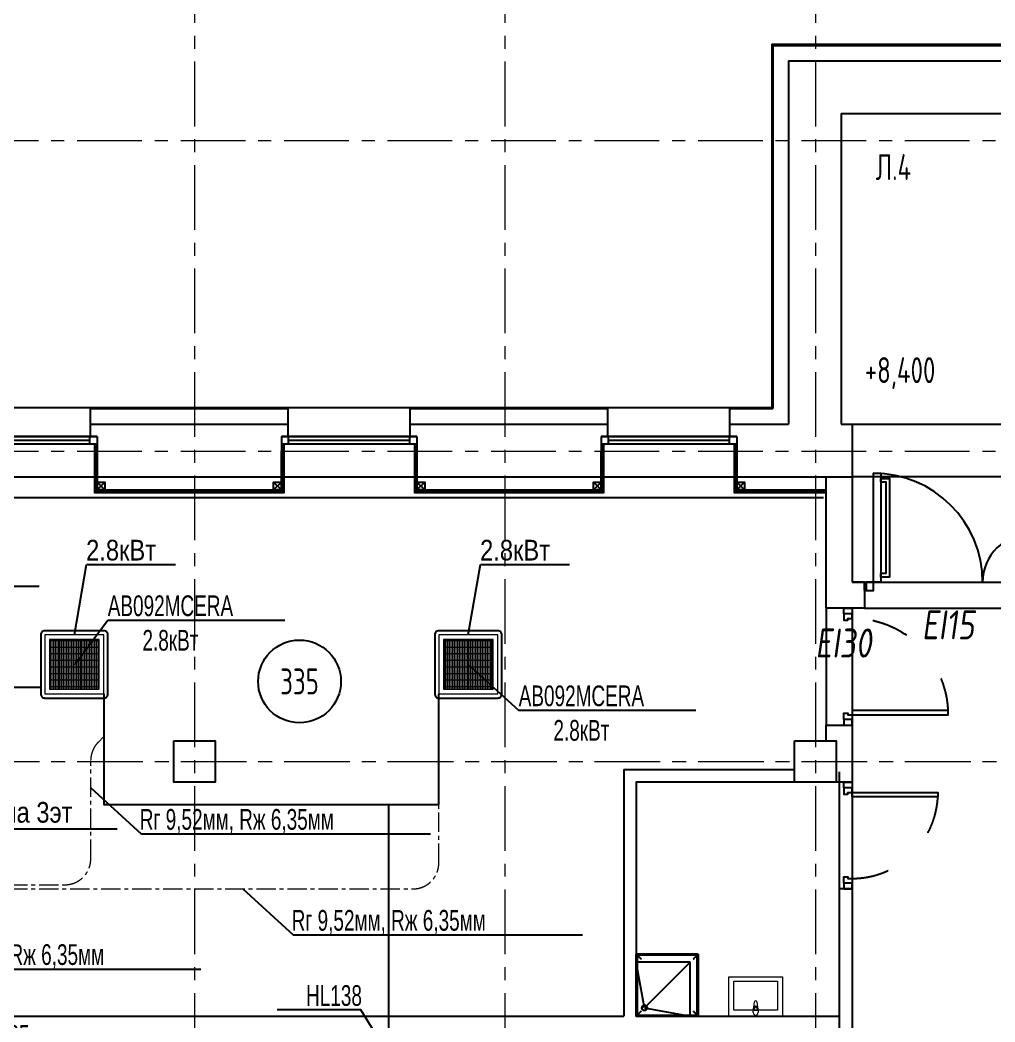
# Model space of a CAD drawing. Header units: millimetres. Extents: x -65527 to 8894748, y -37603 to 223697.
# Drawn here: x -30750 to -21327, y 117239 to 126920 of the extents above; entities that cross this region are included whole.
import ezdxf
from ezdxf import colors
from ezdxf.entities.mleader import LeaderData, LeaderLine
from ezdxf.math import Vec2, Vec3

# ---------------------------------------------------------------- set-up
doc = ezdxf.new("R2010")
doc.units = ezdxf.units.MM
doc.header["$LTSCALE"] = 10
doc.linetypes.add('ACAD_ISO03W100', pattern=[30, 12, -18])
doc.linetypes.add('CENTER', pattern=[2, 1.25, -0.25, 0.25, -0.25])
for name, color, linetype in [('АР_новое окно', 160, 'Continuous'), ('Архитектура', 251, 'Continuous'), ('М_1_фанкойлы', 150, 'Continuous'), ('М_ОВ-ВК', 90, 'Continuous'), ('М_ОВ-вспомогательный', 141, 'Continuous'), ('Экспликация', 251, 'Continuous')]:
    doc.layers.add(name, color=color, linetype=linetype)
for name, color, linetype, lineweight in [('АР_Оси', 142, 'Continuous', 9), ('М_ЗАМЕТКИ', 1, 'Continuous', 13), ('М_фреонопроводы', 10, 'CENTER', 18)]:
    doc.layers.add(name, color=color, linetype=linetype, lineweight=lineweight)
doc.styles.add('ISOCPEUR', font='isocpeur.ttf', dxfattribs={"width": 0.7})
doc.styles.get("Standard").update_dxf_attribs({"font": 'ARIALN.TTF'})
doc.styles.add('Архитект', font='isocpeur.ttf', dxfattribs={"width": 0.8, "oblique": 8})
doc.styles.add('ГОСТ 2.304', font='isocpeur.ttf', dxfattribs={"width": 0.7})

# ---------------------------------------------------------------- blocks, each defined once
blk = doc.blocks.new('*U104')
for points in [[(0, 0), (0, -80), (55, -80), (55, 0), (0, 0)], [(55, -80), (55, 0), (115, 0), (115, -40), (100, -40), (100, -80), (55, -80)], [(1075, -80), (1075, 0), (1015, 0), (1015, -40), (1030, -40), (1030, -80), (1075, -80)], [(1130, 0), (1130, -80), (1075, -80), (1075, 0), (1130, 0)]]:
    blk.add_lwpolyline(points)
blk.add_lwpolyline([(100, -80), (100, -1010), (140, -1010), (140, -80)], close=True)
at = {"linetype": 'ACAD_ISO03W100', "ltscale": 3}
blk.add_arc((100, -80), 930, 270, 0, dxfattribs=at)
blk = doc.blocks.new('*U66')
for points in [[(-55, -80), (-55, 0), (-115, 0), (-115, -40), (-100, -40), (-100, -80), (-55, -80)], [(0, 0), (0, -80), (-55, -80), (-55, 0), (0, 0)], [(-1030, 0), (-1030, -80), (-975, -80), (-975, 0), (-1030, 0)], [(-975, -80), (-975, 0), (-915, 0), (-915, -40), (-930, -40), (-930, -80), (-975, -80)]]:
    blk.add_lwpolyline(points)
blk.add_lwpolyline([(-100, -80), (-100, -910), (-140, -910), (-140, -80)], close=True)
at = {"linetype": 'ACAD_ISO03W100', "ltscale": 3}
blk.add_arc((-100, -80), 830, 180, 270, dxfattribs=at)
blk = doc.blocks.new('*U42')
at = {"layer": 'АР_новое окно', "lineweight": 20}
for p, q in [((0, 1310), (-70, 1310)), ((0, 0), (-70, 0))]:
    blk.add_line(p, q, dxfattribs=at)
at = {"layer": 'АР_новое окно'}
for p, q in [((-70, 1310), (-70, 0)), ((-70, 0), (-70, 1310)), ((0, 1310), (0, 0)), ((0, 1240), (-70, 1240)), ((-35, 1240), (-35, 70)), ((0, 70), (-70, 70))]:
    blk.add_line(p, q, dxfattribs=at)
blk = doc.blocks.new('Из_буфера30949')
for p, q in [((-600, 0), (-600, 600)), ((-600, 600), (0, 600)), ((-590, 590), (-590, 10)), ((-10, 590), (-590, 590)), ((-10, 10), (-10, 590)), ((0, 600), (0, 0)), ((0, 0), (-600, 0)), ((-590, 10), (-10, 10))]:
    blk.add_line(p, q)
for start, end in [(90, 270), (270, 90)]:
    blk.add_arc((-80, 80), 25, start, end)
for points, knots in [([(-550, 550), (-553.5, 553.6), (-558.7, 558.7), (-565.4, 565.3), (-569.3, 569.3), (-572.2, 572.2), (-575.1, 575.1), (-577.7, 577.7), (-580.1, 580.1), (-582.3, 582.3), (-584.7, 584.7), (-587.1, 587.1), (-589.3, 589.3), (-590, 590), (-590, 590)], [0, 0, 0, 0, 0.166667, 0.25, 0.333333, 0.375, 0.416667, 0.5, 0.541667, 0.583333, 0.666667, 0.75, 0.833333, 1, 1, 1, 1]), ([(-50, 550), (-46.4, 553.5), (-41.3, 558.7), (-34.7, 565.4), (-30.7, 569.3), (-27.8, 572.2), (-24.9, 575.1), (-22.3, 577.7), (-19.9, 580.1), (-17.7, 582.3), (-15.3, 584.7), (-12.9, 587.1), (-10.7, 589.3), (-10, 590), (-10, 590)], [0, 0, 0, 0, 0.166667, 0.25, 0.333333, 0.375, 0.416667, 0.5, 0.541667, 0.583333, 0.666667, 0.75, 0.833333, 1, 1, 1, 1]), ([(-550, 50), (-553.6, 46.5), (-558.7, 41.3), (-565.3, 34.6), (-569.3, 30.7), (-572.2, 27.8), (-575.1, 24.9), (-577.7, 22.3), (-580.1, 19.9), (-582.3, 17.7), (-584.7, 15.3), (-587.1, 12.9), (-589.3, 10.7), (-590, 10), (-590, 10)], [0, 0, 0, 0, 0.166667, 0.25, 0.333333, 0.375, 0.416667, 0.5, 0.541667, 0.583333, 0.666667, 0.75, 0.833333, 1, 1, 1, 1]), ([(-10, 10), (-10, 10), (-10.7, 10.7), (-12.9, 12.9), (-15.3, 15.3), (-17.7, 17.7), (-19.9, 19.9), (-22.3, 22.3), (-24.9, 24.9), (-27.8, 27.8), (-30.7, 30.7), (-34.6, 34.7), (-41.3, 41.3), (-46.5, 46.4), (-50, 50)], [-1, -1, -1, -1, -0.833333, -0.75, -0.666667, -0.583333, -0.541667, -0.5, -0.416667, -0.375, -0.333333, -0.25, -0.166667, 0, 0, 0, 0])]:
    blk.add_open_spline(points, degree=3, knots=knots)
blk = doc.blocks.new('Из_буфера27431')
at = {"linetype": 'Continuous', "lineweight": 5}
for p, q in [((-138.5, 11.1), (-85.6, 17.7)), ((-138.5, 11.1), (-85.6, 17.7)), ((-76.1, 21), (-34.1, 25)), ((-76.1, 21), (-34.1, 25)), ((-59, 13.6), (-73.9, 13.6)), ((-59, 13.6), (-73.9, 13.6)), ((-59, -13.6), (-59, 13.6)), ((-59, -13.6), (-59, 13.6)), ((-85.6, -17.7), (-138.5, -11.1)), ((-85.6, -17.7), (-138.5, -11.1)), ((-34.1, -25), (-76.1, -21)), ((-34.1, -25), (-76.1, -21)), ((-73.9, -13.6), (-59, -13.6)), ((-73.9, -13.6), (-59, -13.6))]:
    blk.add_line(p, q, dxfattribs=at)
for points in [[(0, -260), (-380, -260), (-380, 260), (0, 260)], [(-59, -210), (-339.1, -210), (-339.1, 210), (-59, 210)], [(-59, -210), (-339.1, -210), (-339.1, 210), (-59, 210)]]:
    blk.add_lwpolyline(points, close=True, dxfattribs=at)
for centre, radius, start, end in [((-137.1, 0), 11.2, 97.13892, 262.86108), ((-137.1, 0), 11.2, 97.13892, 262.86108), ((-74.2, 0), 21.1, 122.77103, 237.22897), ((-74.2, 0), 21.1, 122.77103, 237.22897), ((-73.9, 0), 13.6, 90, 270), ((-73.9, 0), 13.6, 90, 270), ((-74.2, 0), 21.1, 95.16961, 122.77103), ((-74.2, 0), 21.1, 95.16961, 122.77103), ((-34.1, 0), 25, 270, 90), ((-34.1, 0), 25, 270, 90), ((-74.2, 0), 21.1, 237.22897, 264.83039), ((-74.2, 0), 21.1, 237.22897, 264.83039)]:
    blk.add_arc(centre, radius, start, end, dxfattribs=at)
blk = doc.blocks.new('_DOTSMALL')
at = {"color": 0, "linetype": 'ByBlock', "const_width": 0.5}
blk.add_lwpolyline([(-0.0625, 0, 1), (0.0625, 0, 1)], format="xyb", close=True, dxfattribs=at)
blk = doc.blocks.new('A$Ce02d65bd')
at = {"ltscale": 100}
for points in [[(0, 0), (0, 75), (75, 75), (75, 0), (0, 0)], [(0, 0), (75, 75)], [(0, 75), (75, 0)]]:
    blk.add_lwpolyline(points, dxfattribs=at)
blk = doc.blocks.new('1700-2')
for points in [[(80, 1600), (0, 1600), (0, 1583), (80, 1583), (80, 1600)], [(0, 1583), (80, 1583), (80, 1513), (50, 1513), (50, 1513), (0, 1513), (0, 1583)], [(-385.9, 1443.1), (-420.9, 1443.1), (-420.9, 1358.3), (-50, 1358.3), (-50, 1443.1), (-85, 1443.1)], [(-385.9, 1443.1), (-385.9, 1393.3), (-85, 1393.3), (-85, 1443.1)], [(-969.5, 56.9), (-1004.5, 56.9), (-1004.5, 141.7), (-50, 141.7), (-50, 56.9), (-85, 56.9)], [(-969.5, 56.9), (-969.5, 106.7), (-85, 106.7), (-85, 56.9)], [(0, -83), (80, -83), (80, -13), (50, -13), (50, -13), (0, -13), (0, -83)], [(80, -100), (0, -100), (0, -83), (80, -83), (80, -100)]]:
    blk.add_lwpolyline(points)
for points in [[(-471.3, 1443.1), (0, 1443.1), (0, 1513), (-471.3, 1513)], [(0, -13), (-1054.7, -13), (-1054.7, 56.9), (0, 56.9)]]:
    blk.add_lwpolyline(points, close=True)
for centre, radius, start, end in [((0, 1513), 471.3, 180, 270), ((0, -13), 1054.7, 90, 180)]:
    blk.add_arc(centre, radius, start, end)
blk = doc.blocks.new('A$C6c2f87d8')
at = {"layer": 'М_1_фанкойлы', "linetype": 'ByBlock', "lineweight": 9}
h = blk.add_hatch(dxfattribs=at)
h.set_pattern_fill('GRATE', color=251, scale=20)
h.set_pattern_definition([(0, (-70464.215, 115561.44), (0, 15.875), []), (90, (-70464.215, 115561.44), (-63.5, 4e-15), [])])
h.paths.add_polyline_path([(-240, -240), (240, -240), (240, 240), (-240, 240)])
at = {"layer": 'М_1_фанкойлы', "linetype": 'ByBlock'}
blk.add_lwpolyline([(285, 325), (-285, 325, 0.414214), (-325, 285), (-325, -285, 0.414214), (-285, -325), (285, -325, 0.414214), (325, -285), (325, 285, 0.414214)], format="xyb", close=True, dxfattribs=at)
at = {"layer": 'М_1_фанкойлы', "color": 251, "linetype": 'ByBlock', "lineweight": 9}
for points in [[(285, 285), (-285, 285), (-285, -285), (285, -285)], [(240, 240), (-240, 240), (-240, -240), (240, -240)]]:
    blk.add_lwpolyline(points, close=True, dxfattribs=at)
blk = doc.blocks.new('_None')

msp = doc.modelspace()

# ---------------------------------------------------------------- linework, layer by layer
at = {"layer": 'АР_Оси', "linetype": 'CENTER', "ltscale": 50}
for p, q in [((-29063.4, 129518), (-29063.4, 73785.7)), ((-26063.4, 129518), (-26063.4, 73785.7)), ((-23063.4, 129518), (-23063.4, 73785.7)), ((-59197.1, 125755.6), (23981.3, 125755.6)), ((-59197.1, 122755.6), (23981.3, 122755.6)), ((-59197.1, 119755.6), (23981.3, 119755.6)), ((-59186.9, 119755.9), (23991.5, 119755.9))]:
    msp.add_line(p, q, dxfattribs=at)
at = {"layer": 'Архитектура', "lineweight": 25, "transparency": 33554684}
for p, q in [((-23483.4, 126685.6), (-23483.4, 123175.6)), ((-23473.4, 126675.6), (-23473.4, 123165.6)), ((-23323.4, 126525.6), (-17573.4, 126525.6)), ((-23323.4, 126525.6), (-23323.4, 123015.6)), ((-22813.4, 126015.6), (-17638.4, 126015.6)), ((-22813.4, 126015.6), (-22813.4, 123015.6)), ((-31643.4, 123175.6), (-23483.4, 123175.6)), ((-30068.4, 123165.6), (-28158.4, 123165.6)), ((-26978.4, 123165.6), (-25068.4, 123165.6)), ((-23888.4, 123165.6), (-23473.4, 123165.6)), ((-30068.4, 123015.6), (-28158.4, 123015.6)), ((-30068.4, 122896.6), (-30068.4, 123015.6)), ((-28158.4, 122896.6), (-28158.4, 123015.6)), ((-26978.4, 123015.6), (-25068.4, 123015.6)), ((-26978.4, 122896.6), (-26978.4, 123015.6)), ((-25068.4, 122896.6), (-25068.4, 123015.6)), ((-23888.4, 123015.6), (-23323.4, 123015.6)), ((-23888.4, 122896.6), (-23888.4, 123015.6)), ((-22813.4, 123015.6), (-22708.4, 123015.6)), ((-22708.4, 123015.6), (-22708.4, 122505.6)), ((-22708.4, 123015.6), (-21014, 123015.6)), ((-31313.4, 122896.6), (-30003.4, 122896.6)), ((-30068.4, 122896.6), (-30003.4, 122896.6)), ((-30003.4, 122896.6), (-30003.4, 122505.6)), ((-28223.4, 122896.6), (-28223.4, 122505.6)), ((-28223.4, 122896.6), (-28158.4, 122896.6)), ((-28223.4, 122896.6), (-26913.4, 122896.6)), ((-26978.4, 122896.6), (-26913.4, 122896.6)), ((-26913.4, 122896.6), (-26913.4, 122505.6)), ((-25133.4, 122896.6), (-25133.4, 122505.6)), ((-25133.4, 122896.6), (-25068.4, 122896.6)), ((-25133.4, 122896.6), (-23823.4, 122896.6)), ((-23888.4, 122896.6), (-23823.4, 122896.6)), ((-23823.4, 122896.6), (-23823.4, 122505.6)), ((-31313.4, 122505.6), (-30003.4, 122505.6)), ((-30003.4, 122505.6), (-28223.4, 122505.6)), ((-28223.4, 122505.6), (-26913.4, 122505.6)), ((-26913.4, 122505.6), (-25133.4, 122505.6)), ((-25133.4, 122505.6), (-23823.4, 122505.6)), ((-23823.4, 122505.6), (-22708.4, 122505.6)), ((-31373.4, 122305.6), (-22983.4, 122305.6)), ((-22958.4, 121237.1), (-22960.1, 120107.1)), ((-22588.4, 121237.1), (-22708.4, 121237.1)), ((-22708.4, 121237.1), (-22708.4, 120059)), ((-22588.4, 121237.1), (-20888.4, 121237.1)), ((-22828.4, 118525.6), (-22828.4, 119655.6)), ((-22708.4, 119655.6), (-22708.4, 118525.6)), ((-24714.6, 117375.2), (-24794.6, 117815.2)), ((-24274.6, 117815.2), (-24714.6, 117375.2)), ((-24714.6, 117375.2), (-24274.6, 117295.2))]:
    msp.add_line(p, q, dxfattribs=at)
for points in [[(-23483.4, 126685.6), (-15143.4, 126685.6)], [(-23473.4, 126675.6), (-17573.4, 126675.6)], [(-30068.4, 123015.6), (-30068.4, 123175.6)], [(-28158.4, 123015.6), (-28158.4, 123175.6)], [(-26978.4, 123015.6), (-26978.4, 123175.6)], [(-25068.4, 123015.6), (-25068.4, 123175.6)], [(-23888.4, 123015.6), (-23888.4, 123175.6)], [(-30003.4, 122896.6), (-30003.4, 122379.8), (-28223.4, 122379.8), (-28223.4, 122757.7)], [(-26913.4, 122896.6), (-26913.4, 122379.8), (-25133.4, 122379.8), (-25133.4, 122757.7)], [(-23823.4, 122896.6), (-23823.4, 122379.8), (-22958.4, 122379.8)], [(-30028.4, 122826.6), (-30028.4, 122354.8), (-28198.4, 122354.8), (-28198.4, 122826.6)], [(-30015.9, 122826.6), (-30015.9, 122367.3), (-28210.9, 122367.3), (-28210.9, 122826.6)], [(-26938.4, 122826.6), (-26938.4, 122354.8), (-25108.4, 122354.8), (-25108.4, 122826.6)], [(-26925.9, 122826.6), (-26925.9, 122367.3), (-25120.9, 122367.3), (-25120.9, 122826.6)], [(-23848.4, 122826.6), (-23848.4, 122354.8), (-22958.4, 122354.8)], [(-23835.9, 122826.6), (-23835.9, 122367.3), (-22958.4, 122367.3)], [(-22958.4, 121237.1), (-22958.4, 122505.6)], [(-22708.4, 122505.6), (-22708.4, 121487.1)], [(-22588.4, 121487.1), (-22708.4, 121487.1)], [(-22588.4, 121487.1), (-22588.4, 121237.1)], [(-22708.4, 121237.1), (-22958.4, 121237.1)], [(-22960.1, 120107.1), (-22708.4, 120107.1), (-22708.4, 119555.6), (-24794.6, 119555.6), (-24794.6, 117295.2)], [(-22960.1, 119955.6), (-22960.1, 120107.1)], [(-23263.4, 119675.6), (-24914.6, 119675.6), (-24914.6, 117295.2)], [(-22828.4, 116399.8), (-22828.4, 118525.6)], [(-22708.4, 118525.6), (-22828.4, 118525.6)], [(-22708.4, 118525.6), (-22708.4, 115677.5)], [(-32193.4, 117295.2), (-24914.6, 117295.2)], [(-24794.6, 117295.2), (-22828.4, 117295)]]:
    msp.add_lwpolyline(points, dxfattribs=at)
for points in [[(-22708.4, 121487.1), (-20758.4, 121487.1), (-20758.4, 122505.6), (-22708.4, 122505.6)], [(-29263.4, 119955.6), (-28863.4, 119955.6), (-28863.4, 119555.6), (-29263.4, 119555.6)], [(-23263.4, 119955.6), (-22863.4, 119955.6), (-22863.4, 119555.6), (-23263.4, 119555.6)], [(-24194.6, 117895.2), (-24794.6, 117895.2), (-24794.6, 117295.2), (-24194.6, 117295.2)], [(-24274.6, 117815.2), (-24794.6, 117815.2), (-24794.6, 117295.2), (-24274.6, 117295.2)]]:
    msp.add_lwpolyline(points, close=True, dxfattribs=at)
msp.add_circle((-24714.6, 117375.2), 25, dxfattribs=at)
at = {"layer": 'М_ОВ-ВК', "linetype": 'ByBlock'}
for points in [[(-29939.4, 120408.9), (-29939.4, 119340.7), (-27189.7, 119340.7), (-27189.7, 117042.9)], [(-27189.7, 119340.7), (-26702.2, 119340.7), (-26702.2, 120408.9)]]:
    msp.add_lwpolyline(points, dxfattribs=at)
at = {"layer": 'М_фреонопроводы', "ltscale": 15}
for points in [[(-30865.8, 118564.6), (-30315.8, 118564.6, 0.414214), (-30065.8, 118814.6), (-30065.8, 119766.3, -0.194456), (-29995.6, 119940), (-29939.4, 119998.3), (-29939.4, 120408.9)], [(-30865.8, 118524.6), (-26952.2, 118524.6, 0.414214), (-26702.2, 118774.6), (-26702.2, 120368.9)]]:
    msp.add_lwpolyline(points, format="xyb", dxfattribs=at)
at = {"layer": 'Экспликация'}
msp.add_circle((-28048.4, 120529.4), 400, dxfattribs=at)

# ---------------------------------------------------------------- block references
at = {"layer": 'Архитектура', "lineweight": 25, "transparency": 33554684, "xscale": -1, "rotation": 90}
for p in [(-30003.4, 122826.6), (-26913.4, 122826.6), (-23823.4, 122826.6)]:
    msp.add_blockref('*U42', p, dxfattribs=at)
at = {"layer": 'Архитектура', "lineweight": 25, "transparency": 33554684}
for name, p, rotation in [('1700-2', (-22488.4, 121487.1), 270), ('*U104', (-22788.4, 120107.1), 90.00000000000001), ('*U66', (-22788.4, 119555.6), 90.00000000000001), ('Из_буфера30949', (-24794.6, 117295.2), 270), ('Из_буфера27431', (-23640.1, 117295.2), 270)]:
    msp.add_blockref(name, p, dxfattribs=dict(at, rotation=rotation))
for p in [(-30003.4, 122379.8), (-28298.4, 122379.8), (-26913.4, 122379.8), (-25208.4, 122379.8), (-23823.4, 122379.8)]:
    msp.add_blockref('A$Ce02d65bd', p, dxfattribs=at)
at = {"layer": 'М_ОВ-вспомогательный', "linetype": 'ByBlock', "rotation": 90}
for p in [(-30224.4, 120693.9), (-26417.2, 120693.9)]:
    msp.add_blockref('A$C6c2f87d8', p, dxfattribs=at)

# ---------------------------------------------------------------- texts
at = {"layer": 'Архитектура', "lineweight": 25, "transparency": 33554684, "style": 'Архитект', "oblique": 8, "width": 0.8}
for s, p in [('EI15', (-22033.8, 120936.1)), ('EI30', (-23063.4, 120760.2))]:
    msp.add_text(s, height=280, dxfattribs=at).set_placement(p)
at = {"layer": 'Экспликация', "insert": (-28048.4, 120529.4), "char_height": 250, "attachment_point": 5, "style": 'ГОСТ 2.304'}
msp.add_mtext_dynamic_manual_height_columns('335', width=1163.672, gutter_width=12.5, heights=[0], dxfattribs=at)

# ---------------------------------------------------------------- leaders
at = {"layer": 'Архитектура', "lineweight": 25, "transparency": 33554684}
ml = msp.add_multileader_mtext('Standard', dxfattribs=at)
ml.set_content('Л.4', color=256, style='ISOCPEUR')
ml.set_leader_properties(color=256, linetype='Continuous', lineweight=-1)
ml.set_arrow_properties(name='DOTSMALL')
ml.build(insert=Vec2(0, 0))
ml.multileader.update_dxf_attribs({"has_text_frame": 1, "text_left_attachment_type": 4, "text_right_attachment_type": 4, "dogleg_length": 100, "arrow_head_size": 180})
ctx = ml.context
ctx.base_point, ctx.char_height, ctx.arrow_head_size, ctx.landing_gap_size, ctx.plane_origin = Vec3(-22530.3, 125291), 250, 180, 50, Vec3(5590.1, 113133.3)
ctx.left_attachment, ctx.right_attachment = 4, 4
notes = []
notes.append((ctx, [(0, (0, 0, 0), (0, 0), (1, 0), 1, [])]))
ctx.mtext.insert, ctx.mtext.width, ctx.mtext.line_spacing_style, ctx.mtext.flow_direction = Vec3(-22480.3, 125624.3), 852.697, 2, 5
ml = msp.add_multileader_mtext('Standard', dxfattribs=at)
ml.set_content('+8,400', color=256, style='ISOCPEUR')
ml.set_leader_properties(color=256, linetype='Continuous', lineweight=-1)
ml.set_arrow_properties(name='DOTSMALL')
ml.build(insert=Vec2(0, 0))
ml.multileader.update_dxf_attribs({"has_text_frame": 1, "text_left_attachment_type": 4, "text_right_attachment_type": 4, "dogleg_length": 100, "arrow_head_size": 180})
ctx = ml.context
ctx.base_point, ctx.char_height, ctx.arrow_head_size, ctx.landing_gap_size, ctx.plane_origin = Vec3(-22635.7, 123328.9), 250, 180, 50, Vec3(-22092.4, 124131.8)
ctx.left_attachment, ctx.right_attachment = 4, 4
notes.append((ctx, [(0, (0, 0, 0), (0, 0), (1, 0), 1, [])]))
ctx.mtext.insert, ctx.mtext.width, ctx.mtext.line_spacing_style, ctx.mtext.flow_direction = Vec3(-22585.7, 123662.2), 852.697, 2, 5
at = {"layer": 'М_ЗАМЕТКИ', "color": 7, "linetype": 'ByBlock'}
ml = msp.add_multileader_mtext('Standard', dxfattribs=at)
ml.set_content('2.8кВт', color=7)
ml.set_leader_properties()
ml.set_arrow_properties(name='NONE')
ml.build(insert=Vec2(0, 0))
ml.multileader.update_dxf_attribs({"text_left_attachment_type": 6, "text_right_attachment_type": 6, "dogleg_length": 0.36, "arrow_head_size": 0.162})
ctx = ml.context
ctx.base_point, ctx.char_height, ctx.arrow_head_size, ctx.landing_gap_size, ctx.plane_origin = Vec3(-30105.6, 121657.8, 0), 200, 0.162, 0.081, Vec3(-20952.2, 128642.8, 0)
ctx.left_attachment, ctx.right_attachment, ctx.text_align_type = 6, 6, 1
notes.append((ctx, [(0, (1, 1, 0), (-30105.9, 121657.8, 0), (1, 0), 0.324, [(0, [(-30224.4, 120978.9, 0)], 0, [])])]))
ctx.mtext.insert, ctx.mtext.width, ctx.mtext.defined_height, ctx.mtext.alignment, ctx.mtext.flow_direction = Vec3(-29772.7, 121897.8, 0), 2817.48, 544.3, 2, 5
ml = msp.add_multileader_mtext('Standard', dxfattribs=at)
ml.set_content('2.8кВт', color=7)
ml.set_leader_properties()
ml.set_arrow_properties(name='NONE')
ml.build(insert=Vec2(0, 0))
ml.multileader.update_dxf_attribs({"text_left_attachment_type": 6, "text_right_attachment_type": 6, "dogleg_length": 0.36, "arrow_head_size": 0.162})
ctx = ml.context
ctx.base_point, ctx.char_height, ctx.arrow_head_size, ctx.landing_gap_size, ctx.plane_origin = Vec3(-26298.5, 121657.8, 0), 200, 0.162, 0.081, Vec3(-17145, 128642.8, 0)
ctx.left_attachment, ctx.right_attachment, ctx.text_align_type = 6, 6, 1
notes.append((ctx, [(0, (1, 1, 0), (-26298.8, 121657.8, 0), (1, 0), 0.324, [(0, [(-26417.2, 120978.9, 0)], 0, [])])]))
ctx.mtext.insert, ctx.mtext.width, ctx.mtext.defined_height, ctx.mtext.alignment, ctx.mtext.flow_direction = Vec3(-25965.5, 121897.8, 0), 2817.48, 544.3, 2, 5
ml = msp.add_multileader_mtext('Standard', dxfattribs=at)
ml.set_content('К1 1-3эт.', color=7)
ml.set_leader_properties()
ml.set_arrow_properties(name='NONE')
ml.build(insert=Vec2(0, 0))
ml.multileader.update_dxf_attribs({"text_left_attachment_type": 6, "text_right_attachment_type": 6, "dogleg_length": 0.36, "arrow_head_size": 0.162})
ctx = ml.context
ctx.base_point, ctx.char_height, ctx.arrow_head_size, ctx.landing_gap_size, ctx.plane_origin = Vec3(-31719, 121451.4, 0), 200, 0.162, 0.081, Vec3(-22565.5, 128712.4, 0)
ctx.left_attachment, ctx.right_attachment, ctx.text_align_type = 6, 6, 1
notes.append((ctx, [(0, (1, 1, 0), (-31719.3, 121451.4, 0), (1, 0), 0.324, [(0, [(-31837.7, 121048.4, 0)], 0, [])])]))
ctx.mtext.insert, ctx.mtext.width, ctx.mtext.defined_height, ctx.mtext.alignment, ctx.mtext.flow_direction = Vec3(-31267.2, 121691.4, 0), 2817.48, 544.3, 2, 5
ml = msp.add_multileader_mtext('Standard', dxfattribs=at)
ml.set_content('{\\W0.8;AB092MCERA\\P2.8кВт}', color=7)
ml.set_leader_properties()
ml.set_arrow_properties(name='NONE')
ml.build(insert=Vec2(0, 0))
ml.multileader.update_dxf_attribs({"text_left_attachment_type": 6, "text_right_attachment_type": 6, "dogleg_length": 0.36, "arrow_head_size": 0.162})
ctx = ml.context
ctx.base_point, ctx.char_height, ctx.arrow_head_size, ctx.landing_gap_size, ctx.plane_origin = Vec3(-29902.2, 121120.5), 200, 0.162, 0.081, Vec3(-20952.2, 128357.8)
ctx.left_attachment, ctx.right_attachment, ctx.text_align_type = 6, 6, 1
notes.append((ctx, [(0, (1, 1, 0), (-29902.6, 121120.5), (1, 0), 0.324, [(0, [(-30224.4, 120693.9)], 0, [])])]))
ctx.mtext.insert, ctx.mtext.width, ctx.mtext.defined_height, ctx.mtext.alignment, ctx.mtext.flow_direction = Vec3(-29295.9, 121360.5), 2817.48, 544.3, 2, 5
ml = msp.add_multileader_mtext('Standard', dxfattribs=at)
ml.set_content('К1 3эт.-кровля', color=7)
ml.set_leader_properties()
ml.set_arrow_properties(name='NONE')
ml.build(insert=Vec2(0, 0))
ml.multileader.update_dxf_attribs({"text_left_attachment_type": 6, "text_right_attachment_type": 6, "dogleg_length": 0.36, "arrow_head_size": 0.162})
ctx = ml.context
ctx.base_point, ctx.char_height, ctx.arrow_head_size, ctx.landing_gap_size, ctx.plane_origin = Vec3(-32509.5, 120473.5, 0), 200, 0.162, 0.081, Vec3(-23501.8, 127776.7, 0)
ctx.left_attachment, ctx.right_attachment, ctx.text_align_type = 6, 6, 1
notes.append((ctx, [(0, (1, 1, 0), (-32509.8, 120473.5, 0), (1, 0), 0.324, [(0, [(-32774, 120112.8, 0)], 0, [])])]))
ctx.mtext.insert, ctx.mtext.width, ctx.mtext.defined_height, ctx.mtext.alignment, ctx.mtext.flow_direction = Vec3(-31752.1, 120729, 0), 2817.48, 544.3, 2, 5
ml = msp.add_multileader_mtext('Standard', dxfattribs=at)
ml.set_content('{\\W0.8;AB092MCERA\\P2.8кВт}', color=7)
ml.set_leader_properties()
ml.set_arrow_properties(name='NONE')
ml.build(insert=Vec2(0, 0))
ml.multileader.update_dxf_attribs({"text_left_attachment_type": 6, "text_right_attachment_type": 6, "dogleg_length": 0.36, "arrow_head_size": 0.162})
ctx = ml.context
ctx.base_point, ctx.char_height, ctx.arrow_head_size, ctx.landing_gap_size, ctx.plane_origin = Vec3(-25930.5, 120250.1), 200, 0.162, 0.081, Vec3(-17145, 128357.8)
ctx.left_attachment, ctx.right_attachment, ctx.text_align_type = 6, 6, 1
notes.append((ctx, [(0, (1, 1, 0), (-25930.8, 120250.1), (1, 0), 0.324, [(0, [(-26417.2, 120693.9)], 0, [])])]))
ctx.mtext.insert, ctx.mtext.width, ctx.mtext.defined_height, ctx.mtext.alignment, ctx.mtext.flow_direction = Vec3(-25324.2, 120490.1), 2817.48, 544.3, 2, 5
ml = msp.add_multileader_mtext('Standard', dxfattribs=at)
ml.set_content('К3 опуск на 3эт', color=7)
ml.set_leader_properties()
ml.set_arrow_properties(name='NONE')
ml.build(insert=Vec2(0, 0))
ml.multileader.update_dxf_attribs({"text_left_attachment_type": 6, "text_right_attachment_type": 6, "dogleg_length": 0.36, "arrow_head_size": 0.162})
ctx = ml.context
ctx.base_point, ctx.char_height, ctx.arrow_head_size, ctx.landing_gap_size, ctx.plane_origin = Vec3(-31867.5, 119105.8, 0), 200, 0.162, 0.081, Vec3(-23502.5, 127609.5, 0)
ctx.left_attachment, ctx.right_attachment, ctx.text_align_type = 6, 6, 1
notes.append((ctx, [(0, (1, 1, 0), (-31867.8, 119105.8, 0), (1, 0), 0.324, [(0, [(-32774.7, 119945.6, 0)], 0, [])])]))
ctx.mtext.insert, ctx.mtext.width, ctx.mtext.defined_height, ctx.mtext.alignment, ctx.mtext.flow_direction = Vec3(-31060.6, 119364.6, 0), 2817.48, 544.3, 2, 5
ml = msp.add_multileader_mtext('Standard', dxfattribs=at)
ml.set_content('{\\W0.8;Rг 9,52мм, Rж 6,35мм}', color=7)
ml.set_leader_properties()
ml.set_arrow_properties(name='NONE')
ml.build(insert=Vec2(0, 0))
ml.multileader.update_dxf_attribs({"text_left_attachment_type": 6, "text_right_attachment_type": 6, "dogleg_length": 0.36, "arrow_head_size": 0.162})
ctx = ml.context
ctx.base_point, ctx.char_height, ctx.arrow_head_size, ctx.landing_gap_size, ctx.plane_origin = Vec3(-29579.1, 119056.5, 0), 200, 0.162, 0.081, Vec3(-20793.7, 127164.3, 0)
ctx.left_attachment, ctx.right_attachment, ctx.text_align_type = 6, 6, 1
notes.append((ctx, [(0, (1, 1, 0), (-29579.5, 119056.5, 0), (1, 0), 0.324, [(0, [(-30065.8, 119500.3, 0)], 0, [])])]))
ctx.mtext.insert, ctx.mtext.width, ctx.mtext.defined_height, ctx.mtext.alignment, ctx.mtext.flow_direction = Vec3(-28654.5, 119296.5, 0), 2817.48, 544.3, 2, 5
ml = msp.add_multileader_mtext('Standard', dxfattribs=at)
ml.set_content('{\\W0.8;Rг 12,7мм, Rж 6,35мм}', color=7)
ml.set_leader_properties()
ml.set_arrow_properties(name='NONE')
ml.build(insert=Vec2(0, 0))
ml.multileader.update_dxf_attribs({"text_left_attachment_type": 6, "text_right_attachment_type": 6, "dogleg_length": 0.36, "arrow_head_size": 0.162})
ctx = ml.context
ctx.base_point, ctx.char_height, ctx.arrow_head_size, ctx.landing_gap_size, ctx.plane_origin = Vec3(-31799, 117750, 0), 200, 0.162, 0.081, Vec3(-23446.8, 126218.5, 0)
ctx.left_attachment, ctx.right_attachment, ctx.text_align_type = 6, 6, 1
notes.append((ctx, [(0, (1, 1, 0), (-31799.3, 117750, 0), (1, 0), 0.324, [(0, [(-32719, 118554.6, 0)], 0, [])])]))
ctx.mtext.insert, ctx.mtext.width, ctx.mtext.defined_height, ctx.mtext.alignment, ctx.mtext.flow_direction = Vec3(-30874.3, 117990, 0), 2817.48, 544.3, 2, 5
ml = msp.add_multileader_mtext('Standard', dxfattribs=at)
ml.set_content('{\\W0.8;Rг 9,52мм, Rж 6,35мм}', color=7)
ml.set_leader_properties()
ml.set_arrow_properties(name='NONE')
ml.build(insert=Vec2(0, 0))
ml.multileader.update_dxf_attribs({"text_left_attachment_type": 6, "text_right_attachment_type": 6, "dogleg_length": 0.36, "arrow_head_size": 0.162})
ctx = ml.context
ctx.base_point, ctx.char_height, ctx.arrow_head_size, ctx.landing_gap_size, ctx.plane_origin = Vec3(-28111, 118080.8), 200, 0.162, 0.081, Vec3(-19325.5, 126188.5)
ctx.left_attachment, ctx.right_attachment, ctx.text_align_type = 6, 6, 1
notes.append((ctx, [(0, (1, 1, 0), (-28111.3, 118080.8), (1, 0), 0.324, [(0, [(-28597.7, 118524.6)], 0, [])])]))
ctx.mtext.insert, ctx.mtext.width, ctx.mtext.defined_height, ctx.mtext.alignment, ctx.mtext.flow_direction = Vec3(-27186.3, 118320.8), 2817.48, 544.3, 2, 5
ml = msp.add_multileader_mtext('Standard', dxfattribs=at)
ml.set_content('{\\W0.8;Rг 12,7мм, Rж 6,35мм}', color=7)
ml.set_leader_properties()
ml.set_arrow_properties(name='NONE')
ml.build(insert=Vec2(0, 0))
ml.multileader.update_dxf_attribs({"text_left_attachment_type": 6, "text_right_attachment_type": 6, "dogleg_length": 0.36, "arrow_head_size": 0.162})
ctx = ml.context
ctx.base_point, ctx.char_height, ctx.arrow_head_size, ctx.landing_gap_size, ctx.plane_origin = Vec3(-32268.4, 116968.8, 0), 200, 0.162, 0.081, Vec3(-23916.2, 125437.3, 0)
ctx.left_attachment, ctx.right_attachment, ctx.text_align_type = 6, 6, 1
notes.append((ctx, [(0, (1, 1, 0), (-32268.8, 116968.8, 0), (1, 0), 0.324, [(0, [(-33188.4, 117773.4, 0)], 0, [])])]))
ctx.mtext.insert, ctx.mtext.width, ctx.mtext.defined_height, ctx.mtext.alignment, ctx.mtext.flow_direction = Vec3(-31343.8, 117208.8, 0), 2817.48, 544.3, 2, 5
ml = msp.add_multileader_mtext('Standard', dxfattribs=at)
ml.set_content('{\\W0.8;HL138}', color=7)
ml.set_leader_properties()
ml.set_arrow_properties(name='NONE')
ml.build(insert=Vec2(0, 0))
ml.multileader.update_dxf_attribs({"text_left_attachment_type": 6, "text_right_attachment_type": 6, "dogleg_length": 0.36, "arrow_head_size": 0.162})
ctx = ml.context
ctx.base_point, ctx.char_height, ctx.arrow_head_size, ctx.landing_gap_size, ctx.plane_origin = Vec3(-27974.2, 117354.5, 0), 200, 0.162, 0.081, Vec3(-18863.3, 123584.6, 0)
ctx.left_attachment, ctx.right_attachment, ctx.text_align_type = 6, 6, 1
notes.append((ctx, [(1, (1, 1, 0), (-27456.1, 117354.5, 0), (-1, 0), 0.324, [(0, [(-27189.7, 116927.4, 0)], 0, [])])]))
ctx.mtext.insert, ctx.mtext.width, ctx.mtext.defined_height, ctx.mtext.alignment, ctx.mtext.flow_direction = Vec3(-27715.3, 117594.5, 0), 2817.48, 544.3, 2, 5
for ctx, leaders in notes:
    for number, flags, end, landing, length, lines in leaders:
        leader = LeaderData()
        leader.index, (leader.has_last_leader_line, leader.has_dogleg_vector, leader.attachment_direction) = number, flags
        leader.last_leader_point, leader.dogleg_vector, leader.dogleg_length = Vec3(end), Vec3(landing), length
        for number, points, colour, breaks in lines:
            line = LeaderLine()
            line.index, line.vertices, line.color, line.breaks = number, Vec3.list(points), colors.encode_raw_color(colour), breaks
            leader.lines.append(line)
        ctx.leaders.append(leader)

doc.saveas('drawing.dxf')
